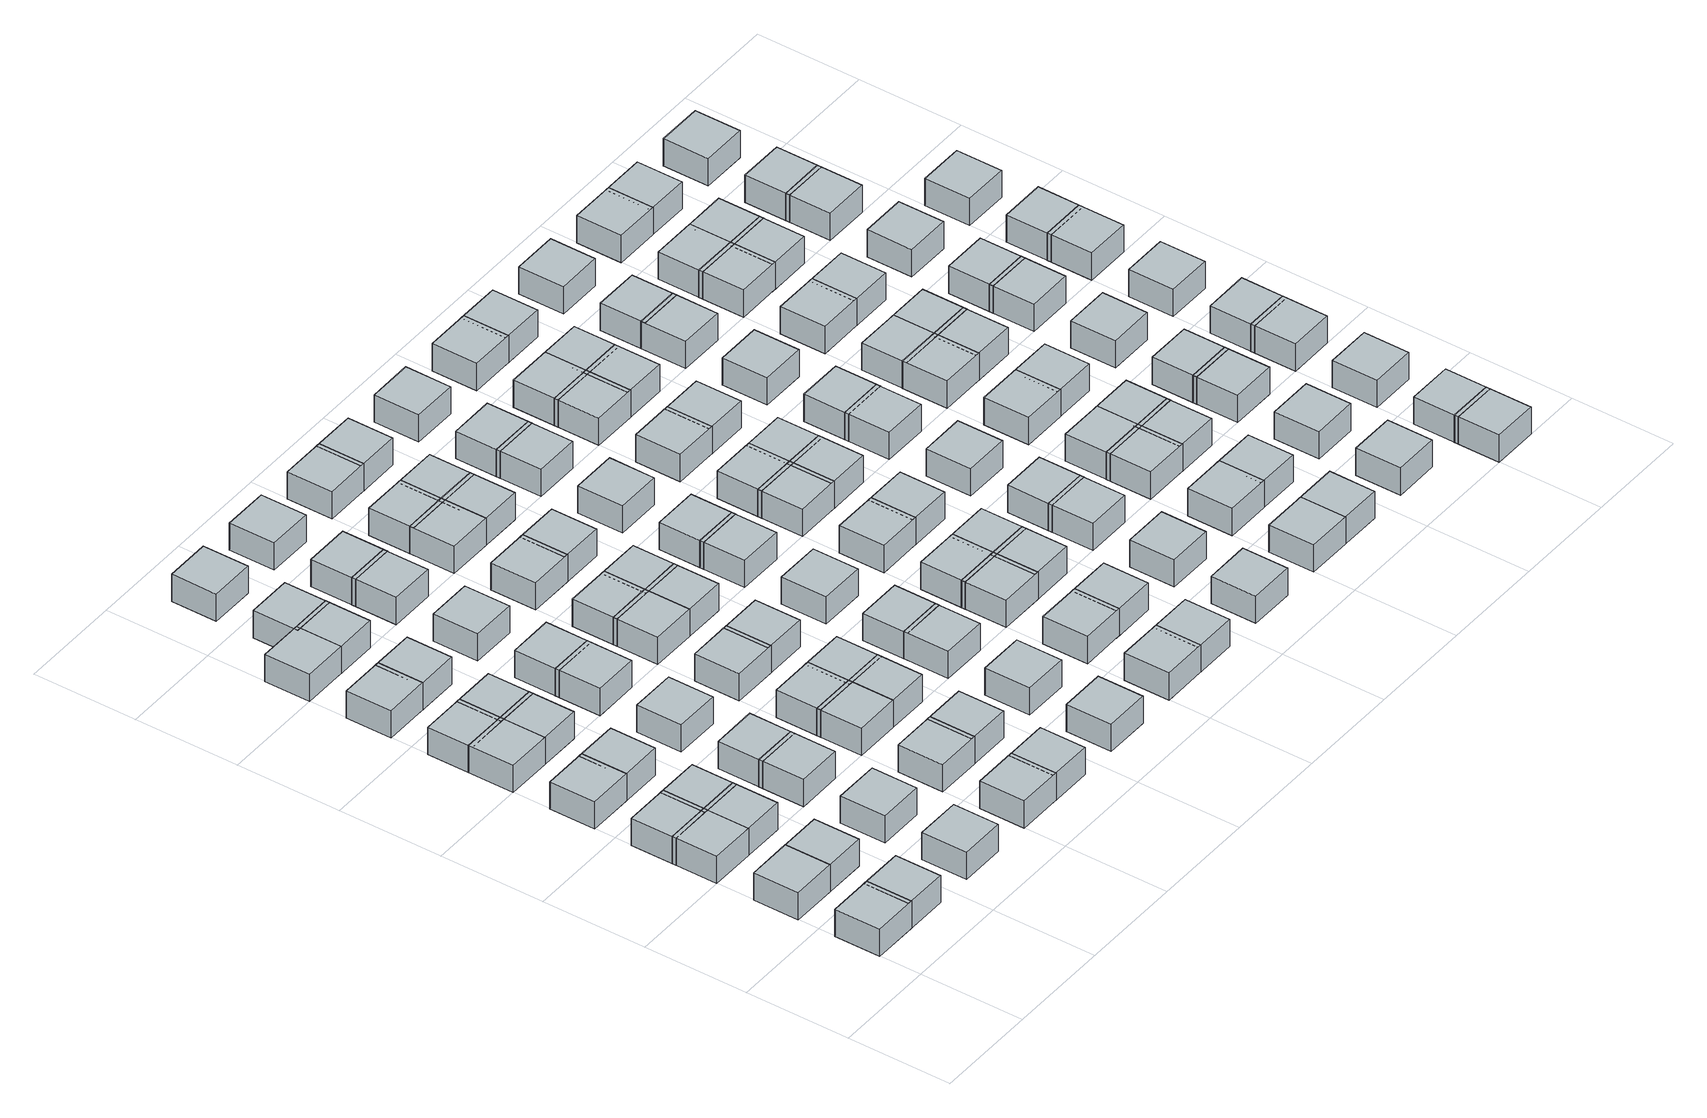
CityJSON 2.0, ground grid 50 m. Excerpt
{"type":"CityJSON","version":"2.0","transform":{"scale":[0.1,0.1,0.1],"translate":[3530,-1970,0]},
"CityObjects":{
"object1":{"type":"GenericCityObject","geometry":[{"type":"Solid","lod":"1","boundaries":[[[[0,1,2,3]],[[4,5,1,0]],[[5,6,2,1]],[[6,7,3,2]],[[7,4,0,3]],[[7,6,5,4]]]]}]},
"object2":{"type":"GenericCityObject","geometry":[{"type":"Solid","lod":"1","boundaries":[[[[8,9,10,11]],[[12,13,9,8]],[[13,14,10,9]],[[14,15,11,10]],[[15,12,8,11]],[[15,14,13,12]]]]}]},
"object3":{"type":"GenericCityObject","geometry":[{"type":"Solid","lod":"1","boundaries":[[[[16,17,18,19]],[[20,21,17,16]],[[21,22,18,17]],[[22,23,19,18]],[[23,20,16,19]],[[23,22,21,20]]]]}]},
"object4":{"type":"GenericCityObject","geometry":[{"type":"Solid","lod":"1","boundaries":[[[[24,25,26,27]],[[28,29,25,24]],[[29,30,26,25]],[[30,31,27,26]],[[31,28,24,27]],[[31,30,29,28]]]]}]},
"object5":{"type":"GenericCityObject","geometry":[{"type":"Solid","lod":"1","boundaries":[[[[32,33,34,35]],[[36,37,33,32]],[[37,38,34,33]],[[38,39,35,34]],[[39,36,32,35]],[[39,38,37,36]]]]}]},
"object6":{"type":"GenericCityObject","geometry":[{"type":"Solid","lod":"1","boundaries":[[[[40,41,42,43]],[[44,45,41,40]],[[45,46,42,41]],[[46,47,43,42]],[[47,44,40,43]],[[47,46,45,44]]]]}]},
"object7":{"type":"GenericCityObject","geometry":[{"type":"Solid","lod":"1","boundaries":[[[[48,49,50,51]],[[52,53,49,48]],[[53,54,50,49]],[[54,55,51,50]],[[55,52,48,51]],[[55,54,53,52]]]]}]},
"object8":{"type":"GenericCityObject","geometry":[{"type":"Solid","lod":"1","boundaries":[[[[56,57,58,59]],[[60,61,57,56]],[[61,62,58,57]],[[62,63,59,58]],[[63,60,56,59]],[[63,62,61,60]]]]}]},
"object9":{"type":"GenericCityObject","geometry":[{"type":"Solid","lod":"1","boundaries":[[[[64,65,66,67]],[[68,69,65,64]],[[69,70,66,65]],[[70,71,67,66]],[[71,68,64,67]],[[71,70,69,68]]]]}]},
"object10":{"type":"GenericCityObject","geometry":[{"type":"Solid","lod":"1","boundaries":[[[[72,73,74,75]],[[76,77,73,72]],[[77,78,74,73]],[[78,79,75,74]],[[79,76,72,75]],[[79,78,77,76]]]]}]},
"object11":{"type":"GenericCityObject","geometry":[{"type":"Solid","lod":"1","boundaries":[[[[80,81,82,83]],[[84,85,81,80]],[[85,86,82,81]],[[86,87,83,82]],[[87,84,80,83]],[[87,86,85,84]]]]}]},
"object12":{"type":"GenericCityObject","geometry":[{"type":"Solid","lod":"1","boundaries":[[[[88,89,90,91]],[[92,93,89,88]],[[93,94,90,89]],[[94,95,91,90]],[[95,92,88,91]],[[95,94,93,92]]]]}]},
"object13":{"type":"GenericCityObject","geometry":[{"type":"Solid","lod":"1","boundaries":[[[[96,97,98,99]],[[100,101,97,96]],[[101,102,98,97]],[[102,103,99,98]],[[103,100,96,99]],[[103,102,101,100]]]]}]},
"object14":{"type":"GenericCityObject","geometry":[{"type":"Solid","lod":"1","boundaries":[[[[104,105,106,107]],[[108,109,105,104]],[[109,110,106,105]],[[110,111,107,106]],[[111,108,104,107]],[[111,110,109,108]]]]}]},
"object15":{"type":"GenericCityObject","geometry":[{"type":"Solid","lod":"1","boundaries":[[[[112,113,114,115]],[[116,117,113,112]],[[117,118,114,113]],[[118,119,115,114]],[[119,116,112,115]],[[119,118,117,116]]]]}]},
"object16":{"type":"GenericCityObject","geometry":[{"type":"Solid","lod":"1","boundaries":[[[[120,121,122,123]],[[124,125,121,120]],[[125,126,122,121]],[[126,127,123,122]],[[127,124,120,123]],[[127,126,125,124]]]]}]},
"object17":{"type":"GenericCityObject","geometry":[{"type":"Solid","lod":"1","boundaries":[[[[128,129,130,131]],[[132,133,129,128]],[[133,134,130,129]],[[134,135,131,130]],[[135,132,128,131]],[[135,134,133,132]]]]}]},
"object18":{"type":"GenericCityObject","geometry":[{"type":"Solid","lod":"1","boundaries":[[[[136,137,138,139]],[[140,141,137,136]],[[141,142,138,137]],[[142,143,139,138]],[[143,140,136,139]],[[143,142,141,140]]]]}]},
"object19":{"type":"GenericCityObject","geometry":[{"type":"Solid","lod":"1","boundaries":[[[[144,145,146,147]],[[148,149,145,144]],[[149,150,146,145]],[[150,151,147,146]],[[151,148,144,147]],[[151,150,149,148]]]]}]},
"object20":{"type":"GenericCityObject","geometry":[{"type":"Solid","lod":"1","boundaries":[[[[152,153,154,155]],[[156,157,153,152]],[[157,158,154,153]],[[158,159,155,154]],[[159,156,152,155]],[[159,158,157,156]]]]}]},
"object21":{"type":"GenericCityObject","geometry":[{"type":"Solid","lod":"1","boundaries":[[[[160,161,162,163]],[[164,165,161,160]],[[165,166,162,161]],[[166,167,163,162]],[[167,164,160,163]],[[167,166,165,164]]]]}]},
"object22":{"type":"GenericCityObject","geometry":[{"type":"Solid","lod":"1","boundaries":[[[[168,169,170,171]],[[172,173,169,168]],[[173,174,170,169]],[[174,175,171,170]],[[175,172,168,171]],[[175,174,173,172]]]]}]},
"object23":{"type":"GenericCityObject","geometry":[{"type":"Solid","lod":"1","boundaries":[[[[176,177,178,179]],[[180,181,177,176]],[[181,182,178,177]],[[182,183,179,178]],[[183,180,176,179]],[[183,182,181,180]]]]}]},
"object24":{"type":"GenericCityObject","geometry":[{"type":"Solid","lod":"1","boundaries":[[[[184,185,186,187]],[[188,189,185,184]],[[189,190,186,185]],[[190,191,187,186]],[[191,188,184,187]],[[191,190,189,188]]]]}]},
"object25":{"type":"GenericCityObject","geometry":[{"type":"Solid","lod":"1","boundaries":[[[[192,193,194,195]],[[196,197,193,192]],[[197,198,194,193]],[[198,199,195,194]],[[199,196,192,195]],[[199,198,197,196]]]]}]},
"object26":{"type":"GenericCityObject","geometry":[{"type":"Solid","lod":"1","boundaries":[[[[200,201,202,203]],[[204,205,201,200]],[[205,206,202,201]],[[206,207,203,202]],[[207,204,200,203]],[[207,206,205,204]]]]}]},
"object27":{"type":"GenericCityObject","geometry":[{"type":"Solid","lod":"1","boundaries":[[[[208,209,210,211]],[[212,213,209,208]],[[213,214,210,209]],[[214,215,211,210]],[[215,212,208,211]],[[215,214,213,212]]]]}]},
"object28":{"type":"GenericCityObject","geometry":[{"type":"Solid","lod":"1","boundaries":[[[[216,217,218,219]],[[220,221,217,216]],[[221,222,218,217]],[[222,223,219,218]],[[223,220,216,219]],[[223,222,221,220]]]]}]},
"object29":{"type":"GenericCityObject","geometry":[{"type":"Solid","lod":"1","boundaries":[[[[224,225,226,227]],[[228,229,225,224]],[[229,230,226,225]],[[230,231,227,226]],[[231,228,224,227]],[[231,230,229,228]]]]}]},
"object30":{"type":"GenericCityObject","geometry":[{"type":"Solid","lod":"1","boundaries":[[[[232,233,234,235]],[[236,237,233,232]],[[237,238,234,233]],[[238,239,235,234]],[[239,236,232,235]],[[239,238,237,236]]]]}]},
"object31":{"type":"GenericCityObject","geometry":[{"type":"Solid","lod":"1","boundaries":[[[[240,241,242,243]],[[244,245,241,240]],[[245,246,242,241]],[[246,247,243,242]],[[247,244,240,243]],[[247,246,245,244]]]]}]},
"object32":{"type":"GenericCityObject","geometry":[{"type":"Solid","lod":"1","boundaries":[[[[248,249,250,251]],[[252,253,249,248]],[[253,254,250,249]],[[254,255,251,250]],[[255,252,248,251]],[[255,254,253,252]]]]}]},
"object33":{"type":"GenericCityObject","geometry":[{"type":"Solid","lod":"1","boundaries":[[[[256,257,258,259]],[[260,261,257,256]],[[261,262,258,257]],[[262,263,259,258]],[[263,260,256,259]],[[263,262,261,260]]]]}]},
"object34":{"type":"GenericCityObject","geometry":[{"type":"Solid","lod":"1","boundaries":[[[[264,265,266,267]],[[268,269,265,264]],[[269,270,266,265]],[[270,271,267,266]],[[271,268,264,267]],[[271,270,269,268]]]]}]},
"object35":{"type":"GenericCityObject","geometry":[{"type":"Solid","lod":"1","boundaries":[[[[272,273,274,275]],[[276,277,273,272]],[[277,278,274,273]],[[278,279,275,274]],[[279,276,272,275]],[[279,278,277,276]]]]}]},
"object36":{"type":"GenericCityObject","geometry":[{"type":"Solid","lod":"1","boundaries":[[[[280,281,282,283]],[[284,285,281,280]],[[285,286,282,281]],[[286,287,283,282]],[[287,284,280,283]],[[287,286,285,284]]]]}]},
"object37":{"type":"GenericCityObject","geometry":[{"type":"Solid","lod":"1","boundaries":[[[[288,289,290,291]],[[292,293,289,288]],[[293,294,290,289]],[[294,295,291,290]],[[295,292,288,291]],[[295,294,293,292]]]]}]},
"object38":{"type":"GenericCityObject","geometry":[{"type":"Solid","lod":"1","boundaries":[[[[296,297,298,299]],[[300,301,297,296]],[[301,302,298,297]],[[302,303,299,298]],[[303,300,296,299]],[[303,302,301,300]]]]}]},
"object39":{"type":"GenericCityObject","geometry":[{"type":"Solid","lod":"1","boundaries":[[[[304,305,306,307]],[[308,309,305,304]],[[309,310,306,305]],[[310,311,307,306]],[[311,308,304,307]],[[311,310,309,308]]]]}]},
"object40":{"type":"GenericCityObject","geometry":[{"type":"Solid","lod":"1","boundaries":[[[[312,313,314,315]],[[316,317,313,312]],[[317,318,314,313]],[[318,319,315,314]],[[319,316,312,315]],[[319,318,317,316]]]]}]},
"object41":{"type":"GenericCityObject","geometry":[{"type":"Solid","lod":"1","boundaries":[[[[320,321,322,323]],[[324,325,321,320]],[[325,326,322,321]],[[326,327,323,322]],[[327,324,320,323]],[[327,326,325,324]]]]}]},
"object42":{"type":"GenericCityObject","geometry":[{"type":"Solid","lod":"1","boundaries":[[[[328,329,330,331]],[[332,333,329,328]],[[333,334,330,329]],[[334,335,331,330]],[[335,332,328,331]],[[335,334,333,332]]]]}]},
"object43":{"type":"GenericCityObject","geometry":[{"type":"Solid","lod":"1","boundaries":[[[[336,337,338,339]],[[340,341,337,336]],[[341,342,338,337]],[[342,343,339,338]],[[343,340,336,339]],[[343,342,341,340]]]]}]},
"object44":{"type":"GenericCityObject","geometry":[{"type":"Solid","lod":"1","boundaries":[[[[344,345,346,347]],[[348,349,345,344]],[[349,350,346,345]],[[350,351,347,346]],[[351,348,344,347]],[[351,350,349,348]]]]}]},
"object45":{"type":"GenericCityObject","geometry":[{"type":"Solid","lod":"1","boundaries":[[[[352,353,354,355]],[[356,357,353,352]],[[357,358,354,353]],[[358,359,355,354]],[[359,356,352,355]],[[359,358,357,356]]]]}]},
"object46":{"type":"GenericCityObject","geometry":[{"type":"Solid","lod":"1","boundaries":[[[[360,361,362,363]],[[364,365,361,360]],[[365,366,362,361]],[[366,367,363,362]],[[367,364,360,363]],[[367,366,365,364]]]]}]},
"object47":{"type":"GenericCityObject","geometry":[{"type":"Solid","lod":"1","boundaries":[[[[368,369,370,371]],[[372,373,369,368]],[[373,374,370,369]],[[374,375,371,370]],[[375,372,368,371]],[[375,374,373,372]]]]}]},
"object48":{"type":"GenericCityObject","geometry":[{"type":"Solid","lod":"1","boundaries":[[[[376,377,378,379]],[[380,381,377,376]],[[381,382,378,377]],[[382,383,379,378]],[[383,380,376,379]],[[383,382,381,380]]]]}]},
"object49":{"type":"GenericCityObject","geometry":[{"type":"Solid","lod":"1","boundaries":[[[[384,385,386,387]],[[388,389,385,384]],[[389,390,386,385]],[[390,391,387,386]],[[391,388,384,387]],[[391,390,389,388]]]]}]},
"object50":{"type":"GenericCityObject","geometry":[{"type":"Solid","lod":"1","boundaries":[[[[392,393,394,395]],[[396,397,393,392]],[[397,398,394,393]],[[398,399,395,394]],[[399,396,392,395]],[[399,398,397,396]]]]}]},
"object51":{"type":"GenericCityObject","geometry":[{"type":"Solid","lod":"1","boundaries":[[[[400,401,402,403]],[[404,405,401,400]],[[405,406,402,401]],[[406,407,403,402]],[[407,404,400,403]],[[407,406,405,404]]]]}]},
"object52":{"type":"GenericCityObject","geometry":[{"type":"Solid","lod":"1","boundaries":[[[[408,409,410,411]],[[412,413,409,408]],[[413,414,410,409]],[[414,415,411,410]],[[415,412,408,411]],[[415,414,413,412]]]]}]},
"object53":{"type":"GenericCityObject","geometry":[{"type":"Solid","lod":"1","boundaries":[[[[416,417,418,419]],[[420,421,417,416]],[[421,422,418,417]],[[422,423,419,418]],[[423,420,416,419]],[[423,422,421,420]]]]}]},
"object54":{"type":"GenericCityObject","geometry":[{"type":"Solid","lod":"1","boundaries":[[[[424,425,426,427]],[[428,429,425,424]],[[429,430,426,425]],[[430,431,427,426]],[[431,428,424,427]],[[431,430,429,428]]]]}]},
"object55":{"type":"GenericCityObject","geometry":[{"type":"Solid","lod":"1","boundaries":[[[[432,433,434,435]],[[436,437,433,432]],[[437,438,434,433]],[[438,439,435,434]],[[439,436,432,435]],[[439,438,437,436]]]]}]},
"object56":{"type":"GenericCityObject","geometry":[{"type":"Solid","lod":"1","boundaries":[[[[440,441,442,443]],[[444,445,441,440]],[[445,446,442,441]],[[446,447,443,442]],[[447,444,440,443]],[[447,446,445,444]]]]}]},
"object57":{"type":"GenericCityObject","geometry":[{"type":"Solid","lod":"1","boundaries":[[[[448,449,450,451]],[[452,453,449,448]],[[453,454,450,449]],[[454,455,451,450]],[[455,452,448,451]],[[455,454,453,452]]]]}]},
"object58":{"type":"GenericCityObject","geometry":[{"type":"Solid","lod":"1","boundaries":[[[[456,457,458,459]],[[460,461,457,456]],[[461,462,458,457]],[[462,463,459,458]],[[463,460,456,459]],[[463,462,461,460]]]]}]},
"object59":{"type":"GenericCityObject","geometry":[{"type":"Solid","lod":"1","boundaries":[[[[464,465,466,467]],[[468,469,465,464]],[[469,470,466,465]],[[470,471,467,466]],[[471,468,464,467]],[[471,470,469,468]]]]}]},
"object60":{"type":"GenericCityObject","geometry":[{"type":"Solid","lod":"1","boundaries":[[[[472,473,474,475]],[[476,477,473,472]],[[477,478,474,473]],[[478,479,475,474]],[[479,476,472,475]],[[479,478,477,476]]]]}]},
"object61":{"type":"GenericCityObject","geometry":[{"type":"Solid","lod":"1","boundaries":[[[[480,481,482,483]],[[484,485,481,480]],[[485,486,482,481]],[[486,487,483,482]],[[487,484,480,483]],[[487,486,485,484]]]]}]},
"object62":{"type":"GenericCityObject","geometry":[{"type":"Solid","lod":"1","boundaries":[[[[488,489,490,491]],[[492,493,489,488]],[[493,494,490,489]],[[494,495,491,490]],[[495,492,488,491]],[[495,494,493,492]]]]}]},
"object63":{"type":"GenericCityObject","geometry":[{"type":"Solid","lod":"1","boundaries":[[[[496,497,498,499]],[[500,501,497,496]],[[501,502,498,497]],[[502,503,499,498]],[[503,500,496,499]],[[503,502,501,500]]]]}]},
"object64":{"type":"GenericCityObject","geometry":[{"type":"Solid","lod":"1","boundaries":[[[[504,505,506,507]],[[508,509,505,504]],[[509,510,506,505]],[[510,511,507,506]],[[511,508,504,507]],[[511,510,509,508]]]]}]},
"object65":{"type":"GenericCityObject","geometry":[{"type":"Solid","lod":"1","boundaries":[[[[512,513,514,515]],[[516,517,513,512]],[[517,518,514,513]],[[518,519,515,514]],[[519,516,512,515]],[[519,518,517,516]]]]}]},
"object66":{"type":"GenericCityObject","geometry":[{"type":"Solid","lod":"1","boundaries":[[[[520,521,522,523]],[[524,525,521,520]],[[525,526,522,521]],[[526,527,523,522]],[[527,524,520,523]],[[527,526,525,524]]]]}]},
"object67":{"type":"GenericCityObject","geometry":[{"type":"Solid","lod":"1","boundaries":[[[[528,529,530,531]],[[532,533,529,528]],[[533,534,530,529]],[[534,535,531,530]],[[535,532,528,531]],[[535,534,533,532]]]]}]},
"object68":{"type":"GenericCityObject","geometry":[{"type":"Solid","lod":"1","boundaries":[[[[536,537,538,539]],[[540,541,537,536]],[[541,542,538,537]],[[542,543,539,538]],[[543,540,536,539]],[[543,542,541,540]]]]}]},
"object69":{"type":"GenericCityObject","geometry":[{"type":"Solid","lod":"1","boundaries":[[[[544,545,546,547]],[[548,549,545,544]],[[549,550,546,545]],[[550,551,547,546]],[[551,548,544,547]],[[551,550,549,548]]]]}]},
"object70":{"type":"GenericCityObject","geometry":[{"type":"Solid","lod":"1","boundaries":[[[[552,553,554,555]],[[556,557,553,552]],[[557,558,554,553]],[[558,559,555,554]],[[559,556,552,555]],[[559,558,557,556]]]]}]},
"object71":{"type":"GenericCityObject","geometry":[{"type":"Solid","lod":"1","boundaries":[[[[560,561,562,563]],[[564,565,561,560]],[[565,566,562,561]],[[566,567,563,562]],[[567,564,560,563]],[[567,566,565,564]]]]}]},
"object72":{"type":"GenericCityObject","geometry":[{"type":"Solid","lod":"1","boundaries":[[[[568,569,570,571]],[[572,573,569,568]],[[573,574,570,569]],[[574,575,571,570]],[[575,572,568,571]],[[575,574,573,572]]]]}]},
"object73":{"type":"GenericCityObject","geometry":[{"type":"Solid","lod":"1","boundaries":[[[[576,577,578,579]],[[580,581,577,576]],[[581,582,578,577]],[[582,583,579,578]],[[583,580,576,579]],[[583,582,581,580]]]]}]},
"object74":{"type":"GenericCityObject","geometry":[{"type":"Solid","lod":"1","boundaries":[[[[584,585,586,587]],[[588,589,585,584]],[[589,590,586,585]],[[590,591,587,586]],[[591,588,584,587]],[[591,590,589,588]]]]}]},
"object75":{"type":"GenericCityObject","geometry":[{"type":"Solid","lod":"1","boundaries":[[[[592,593,594,595]],[[596,597,593,592]],[[597,598,594,593]],[[598,599,595,594]],[[599,596,592,595]],[[599,598,597,596]]]]}]},
"object76":{"type":"GenericCityObject","geometry":[{"type":"Solid","lod":"1","boundaries":[[[[600,601,602,603]],[[604,605,601,600]],[[605,606,602,601]],[[606,607,603,602]],[[607,604,600,603]],[[607,606,605,604]]]]}]},
"object77":{"type":"GenericCityObject","geometry":[{"type":"Solid","lod":"1","boundaries":[[[[608,609,610,611]],[[612,613,609,608]],[[613,614,610,609]],[[614,615,611,610]],[[615,612,608,611]],[[615,614,613,612]]]]}]},
"object78":{"type":"GenericCityObject","geometry":[{"type":"Solid","lod":"1","boundaries":[[[[616,617,618,619]],[[620,621,617,616]],[[621,622,618,617]],[[622,623,619,618]],[[623,620,616,619]],[[623,622,621,620]]]]}]},
"object79":{"type":"GenericCityObject","geometry":[{"type":"Solid","lod":"1","boundaries":[[[[624,625,626,627]],[[628,629,625,624]],[[629,630,626,625]],[[630,631,627,626]],[[631,628,624,627]],[[631,630,629,628]]]]}]},
"object80":{"type":"GenericCityObject","geometry":[{"type":"Solid","lod":"1","boundaries":[[[[632,633,634,635]],[[636,637,633,632]],[[637,638,634,633]],[[638,639,635,634]],[[639,636,632,635]],[[639,638,637,636]]]]}]},
"object81":{"type":"GenericCityObject","geometry":[{"type":"Solid","lod":"1","boundaries":[[[[640,641,642,643]],[[644,645,641,640]],[[645,646,642,641]],[[646,647,643,642]],[[647,644,640,643]],[[647,646,645,644]]]]}]},
"object82":{"type":"GenericCityObject","geometry":[{"type":"Solid","lod":"1","boundaries":[[[[648,649,650,651]],[[652,653,649,648]],[[653,654,650,649]],[[654,655,651,650]],[[655,652,648,651]],[[655,654,653,652]]]]}]},
"object83":{"type":"GenericCityObject","geometry":[{"type":"Solid","lod":"1","boundaries":[[[[656,657,658,659]],[[660,661,657,656]],[[661,662,658,657]],[[662,663,659,658]],[[663,660,656,659]],[[663,662,661,660]]]]}]},
"object84":{"type":"GenericCityObject","geometry":[{"type":"Solid","lod":"1","boundaries":[[[[664,665,666,667]],[[668,669,665,664]],[[669,670,666,665]],[[670,671,667,666]],[[671,668,664,667]],[[671,670,669,668]]]]}]},
"object85":{"type":"GenericCityObject","geometry":[{"type":"Solid","lod":"1","boundaries":[[[[672,673,674,675]],[[676,677,673,672]],[[677,678,674,673]],[[678,679,675,674]],[[679,676,672,675]],[[679,678,677,676]]]]}]},
"object86":{"type":"GenericCityObject","geometry":[{"type":"Solid","lod":"1","boundaries":[[[[680,681,682,683]],[[684,685,681,680]],[[685,686,682,681]],[[686,687,683,682]],[[687,684,680,683]],[[687,686,685,684]]]]}]},
"object87":{"type":"GenericCityObject","geometry":[{"type":"Solid","lod":"1","boundaries":[[[[688,689,690,691]],[[692,693,689,688]],[[693,694,690,689]],[[694,695,691,690]],[[695,692,688,691]],[[695,694,693,692]]]]}]},
"object88":{"type":"GenericCityObject","geometry":[{"type":"Solid","lod":"1","boundaries":[[[[696,697,698,699]],[[700,701,697,696]],[[701,702,698,697]],[[702,703,699,698]],[[703,700,696,699]],[[703,702,701,700]]]]}]},
"object89":{"type":"GenericCityObject","geometry":[{"type":"Solid","lod":"1","boundaries":[[[[704,705,706,707]],[[708,709,705,704]],[[709,710,706,705]],[[710,711,707,706]],[[711,708,704,707]],[[711,710,709,708]]]]}]},
"object90":{"type":"GenericCityObject","geometry":[{"type":"Solid","lod":"1","boundaries":[[[[712,713,714,715]],[[716,717,713,712]],[[717,718,714,713]],[[718,719,715,714]],[[719,716,712,715]],[[719,718,717,716]]]]}]},
"object91":{"type":"GenericCityObject","geometry":[{"type":"Solid","lod":"1","boundaries":[[[[720,721,722,723]],[[724,725,721,720]],[[725,726,722,721]],[[726,727,723,722]],[[727,724,720,723]],[[727,726,725,724]]]]}]},
"object92":{"type":"GenericCityObject","geometry":[{"type":"Solid","lod":"1","boundaries":[[[[728,729,730,731]],[[732,733,729,728]],[[733,734,730,729]],[[734,735,731,730]],[[735,732,728,731]],[[735,734,733,732]]]]}]},
"object93":{"type":"GenericCityObject","geometry":[{"type":"Solid","lod":"1","boundaries":[[[[736,737,738,739]],[[740,741,737,736]],[[741,742,738,737]],[[742,743,739,738]],[[743,740,736,739]],[[743,742,741,740]]]]}]},
"object94":{"type":"GenericCityObject","geometry":[{"type":"Solid","lod":"1","boundaries":[[[[744,745,746,747]],[[748,749,745,744]],[[749,750,746,745]],[[750,751,747,746]],[[751,748,744,747]],[[751,750,749,748]]]]}]},
"object95":{"type":"GenericCityObject","geometry":[{"type":"Solid","lod":"1","boundaries":[[[[752,753,754,755]],[[756,757,753,752]],[[757,758,754,753]],[[758,759,755,754]],[[759,756,752,755]],[[759,758,757,756]]]]}]},
"object96":{"type":"GenericCityObject","geometry":[{"type":"Solid","lod":"1","boundaries":[[[[760,761,762,763]],[[764,765,761,760]],[[765,766,762,761]],[[766,767,763,762]],[[767,764,760,763]],[[767,766,765,764]]]]}]},
"object97":{"type":"GenericCityObject","geometry":[{"type":"Solid","lod":"1","boundaries":[[[[768,769,770,771]],[[772,773,769,768]],[[773,774,770,769]],[[774,775,771,770]],[[775,772,768,771]],[[775,774,773,772]]]]}]},
"object98":{"type":"GenericCityObject","geometry":[{"type":"Solid","lod":"1","boundaries":[[[[776,777,778,779]],[[780,781,777,776]],[[781,782,778,777]],[[782,783,779,778]],[[783,780,776,779]],[[783,782,781,780]]]]}]},
"object99":{"type":"GenericCityObject","geometry":[{"type":"Solid","lod":"1","boundaries":[[[[784,785,786,787]],[[788,789,785,784]],[[789,790,786,785]],[[790,791,787,786]],[[791,788,784,787]],[[791,790,789,788]]]]}]},
"object100":{"type":"GenericCityObject","geometry":[{"type":"Solid","lod":"1","boundaries":[[[[792,793,794,795]],[[796,797,793,792]],[[797,798,794,793]],[[798,799,795,794]],[[799,796,792,795]],[[799,798,797,796]]]]}]},
"object101":{"type":"GenericCityObject","geometry":[{"type":"Solid","lod":"1","boundaries":[[[[800,801,802,803]],[[804,805,801,800]],[[805,806,802,801]],[[806,807,803,802]],[[807,804,800,803]],[[807,806,805,804]]]]}]},
"object102":{"type":"GenericCityObject","geometry":[{"type":"Solid","lod":"1","boundaries":[[[[808,809,810,811]],[[812,813,809,808]],[[813,814,810,809]],[[814,815,811,810]],[[815,812,808,811]],[[815,814,813,812]]]]}]},
"object103":{"type":"GenericCityObject","geometry":[{"type":"Solid","lod":"1","boundaries":[[[[816,817,818,819]],[[820,821,817,816]],[[821,822,818,817]],[[822,823,819,818]],[[823,820,816,819]],[[823,822,821,820]]]]}]},
"object104":{"type":"GenericCityObject","geometry":[{"type":"Solid","lod":"1","boundaries":[[[[824,825,826,827]],[[828,829,825,824]],[[829,830,826,825]],[[830,831,827,826]],[[831,828,824,827]],[[831,830,829,828]]]]}]},
"object105":{"type":"GenericCityObject","geometry":[{"type":"Solid","lod":"1","boundaries":[[[[832,833,834,835]],[[836,837,833,832]],[[837,838,834,833]],[[838,839,835,834]],[[839,836,832,835]],[[839,838,837,836]]]]}]},
"object106":{"type":"GenericCityObject","geometry":[{"type":"Solid","lod":"1","boundaries":[[[[840,841,842,843]],[[844,845,841,840]],[[845,846,842,841]],[[846,847,843,842]],[[847,844,840,843]],[[847,846,845,844]]]]}]},
"object107":{"type":"GenericCityObject","geometry":[{"type":"Solid","lod":"1","boundaries":[[[[848,849,850,851]],[[852,853,849,848]],[[853,854,850,849]],[[854,855,851,850]],[[855,852,848,851]],[[855,854,853,852]]]]}]},
"object108":{"type":"GenericCityObject","geometry":[{"type":"Solid","lod":"1","boundaries":[[[[856,857,858,859]],[[860,861,857,856]],[[861,862,858,857]],[[862,863,859,858]],[[863,860,856,859]],[[863,862,861,860]]]]}]},
"object109":{"type":"GenericCityObject","geometry":[{"type":"Solid","lod":"1","boundaries":[[[[864,865,866,867]],[[868,869,865,864]],[[869,870,866,865]],[[870,871,867,866]],[[871,868,864,867]],[[871,870,869,868]]]]}]},
"object110":{"type":"GenericCityObject","geometry":[{"type":"Solid","lod":"1","boundaries":[[[[872,873,874,875]],[[876,877,873,872]],[[877,878,874,873]],[[878,879,875,874]],[[879,876,872,875]],[[879,878,877,876]]]]}]},
"object111":{"type":"GenericCityObject","geometry":[{"type":"Solid","lod":"1","boundaries":[[[[880,881,882,883]],[[884,885,881,880]],[[885,886,882,881]],[[886,887,883,882]],[[887,884,880,883]],[[887,886,885,884]]]]}]},
"object112":{"type":"GenericCityObject","geometry":[{"type":"Solid","lod":"1","boundaries":[[[[888,889,890,891]],[[892,893,889,888]],[[893,894,890,889]],[[894,895,891,890]],[[895,892,888,891]],[[895,894,893,892]]]]}]},
"object113":{"type":"GenericCityObject","geometry":[{"type":"Solid","lod":"1","boundaries":[[[[896,897,898,899]],[[900,901,897,896]],[[901,902,898,897]],[[902,903,899,898]],[[903,900,896,899]],[[903,902,901,900]]]]}]},
"object114":{"type":"GenericCityObject","geometry":[{"type":"Solid","lod":"1","boundaries":[[[[904,905,906,907]],[[908,909,905,904]],[[909,910,906,905]],[[910,911,907,906]],[[911,908,904,907]],[[911,910,909,908]]]]}]},
"object115":{"type":"GenericCityObject","geometry":[{"type":"Solid","lod":"1","boundaries":[[[[912,913,914,915]],[[916,917,913,912]],[[917,918,914,913]],[[918,919,915,914]],[[919,916,912,915]],[[919,918,917,916]]]]}]},
"object116":{"type":"GenericCityObject","geometry":[{"type":"Solid","lod":"1","boundaries":[[[[920,921,922,923]],[[924,925,921,920]],[[925,926,922,921]],[[926,927,923,922]],[[927,924,920,923]],[[927,926,925,924]]]]}]},
"object117":{"type":"GenericCityObject","geometry":[{"type":"Solid","lod":"1","boundaries":[[[[928,929,930,931]],[[932,933,929,928]],[[933,934,930,929]],[[934,935,931,930]],[[935,932,928,931]],[[935,934,933,932]]]]}]},
"object118":{"type":"GenericCityObject","geometry":[{"type":"Solid","lod":"1","boundaries":[[[[936,937,938,939]],[[940,941,937,936]],[[941,942,938,937]],[[942,943,939,938]],[[943,940,936,939]],[[943,942,941,940]]]]}]},
"object119":{"type":"GenericCityObject","geometry":[{"type":"Solid","lod":"1","boundaries":[[[[944,945,946,947]],[[948,949,945,944]],[[949,950,946,945]],[[950,951,947,946]],[[951,948,944,947]],[[951,950,949,948]]]]}]},
"object120":{"type":"GenericCityObject","geometry":[{"type":"Solid","lod":"1","boundaries":[[[[952,953,954,955]],[[956,957,953,952]],[[957,958,954,953]],[[958,959,955,954]],[[959,956,952,955]],[[959,958,957,956]]]]}]},
"object121":{"type":"GenericCityObject","geometry":[{"type":"Solid","lod":"1","boundaries":[[[[960,961,962,963]],[[964,965,961,960]],[[965,966,962,961]],[[966,967,963,962]],[[967,964,960,963]],[[967,966,965,964]]]]}]},
"object122":{"type":"GenericCityObject","geometry":[{"type":"Solid","lod":"1","boundaries":[[[[968,969,970,971]],[[972,973,969,968]],[[973,974,970,969]],[[974,975,971,970]],[[975,972,968,971]],[[975,974,973,972]]]]}]},
"object123":{"type":"GenericCityObject","geometry":[{"type":"Solid","lod":"1","boundaries":[[[[976,977,978,979]],[[980,981,977,976]],[[981,982,978,977]],[[982,983,979,978]],[[983,980,976,979]],[[983,982,981,980]]]]}]},
"object124":{"type":"GenericCityObject","geometry":[{"type":"Solid","lod":"1","boundaries":[[[[984,985,986,987]],[[988,989,985,984]],[[989,990,986,985]],[[990,991,987,986]],[[991,988,984,987]],[[991,990,989,988]]]]}]},
"object125":{"type":"GenericCityObject","geometry":[{"type":"Solid","lod":"1","boundaries":[[[[992,993,994,995]],[[996,997,993,992]],[[997,998,994,993]],[[998,999,995,994]],[[999,996,992,995]],[[999,998,997,996]]]]}]},
"object126":{"type":"GenericCityObject","geometry":[{"type":"Solid","lod":"1","boundaries":[[[[1000,1001,1002,1003]],[[1004,1005,1001,1000]],[[1005,1006,1002,1001]],[[1006,1007,1003,1002]],[[1007,1004,1000,1003]],[[1007,1006,1005,1004]]]]}]},
"object127":{"type":"GenericCityObject","geometry":[{"type":"Solid","lod":"1","boundaries":[[[[1008,1009,1010,1011]],[[1012,1013,1009,1008]],[[1013,1014,1010,1009]],[[1014,1015,1011,1010]],[[1015,1012,1008,1011]],[[1015,1014,1013,1012]]]]}]},
"object128":{"type":"GenericCityObject","geometry":[{"type":"Solid","lod":"1","boundaries":[[[[1016,1017,1018,1019]],[[1020,1021,1017,1016]],[[1021,1022,1018,1017]],[[1022,1023,1019,1018]],[[1023,1020,1016,1019]],[[1023,1022,1021,1020]]]]}]},
"object129":{"type":"GenericCityObject","geometry":[{"type":"Solid","lod":"1","boundaries":[[[[1024,1025,1026,1027]],[[1028,1029,1025,1024]],[[1029,1030,1026,1025]],[[1030,1031,1027,1026]],[[1031,1028,1024,1027]],[[1031,1030,1029,1028]]]]}]},
"object130":{"type":"GenericCityObject","geometry":[{"type":"Solid","lod":"1","boundaries":[[[[1032,1033,1034,1035]],[[1036,1037,1033,1032]],[[1037,1038,1034,1033]],[[1038,1039,1035,1034]],[[1039,1036,1032,1035]],[[1039,1038,1037,1036]]]]}]},
"object131":{"type":"GenericCityObject","geometry":[{"type":"Solid","lod":"1","boundaries":[[[[1040,1041,1042,1043]],[[1044,1045,1041,1040]],[[1045,1046,1042,1041]],[[1046,1047,1043,1042]],[[1047,1044,1040,1043]],[[1047,1046,1045,1044]]]]}]},
"object132":{"type":"GenericCityObject","geometry":[{"type":"Solid","lod":"1","boundaries":[[[[1048,1049,1050,1051]],[[1052,1053,1049,1048]],[[1053,1054,1050,1049]],[[1054,1055,1051,1050]],[[1055,1052,1048,1051]],[[1055,1054,1053,1052]]]]}]},
"object133":{"type":"GenericCityObject","geometry":[{"type":"Solid","lod":"1","boundaries":[[[[1056,1057,1058,1059]],[[1060,1061,1057,1056]],[[1061,1062,1058,1057]],[[1062,1063,1059,1058]],[[1063,1060,1056,1059]],[[1063,1062,1061,1060]]]]}]},
"object134":{"type":"GenericCityObject","geometry":[{"type":"Solid","lod":"1","boundaries":[[[[1064,1065,1066,1067]],[[1068,1069,1065,1064]],[[1069,1070,1066,1065]],[[1070,1071,1067,1066]],[[1071,1068,1064,1067]],[[1071,1070,1069,1068]]]]}]},
"object135":{"type":"GenericCityObject","geometry":[{"type":"Solid","lod":"1","boundaries":[[[[1072,1073,1074,1075]],[[1076,1077,1073,1072]],[[1077,1078,1074,1073]],[[1078,1079,1075,1074]],[[1079,1076,1072,1075]],[[1079,1078,1077,1076]]]]}]},
"object136":{"type":"GenericCityObject","geometry":[{"type":"Solid","lod":"1","boundaries":[[[[1080,1081,1082,1083]],[[1084,1085,1081,1080]],[[1085,1086,1082,1081]],[[1086,1087,1083,1082]],[[1087,1084,1080,1083]],[[1087,1086,1085,1084]]]]}]},
"object137":{"type":"GenericCityObject","geometry":[{"type":"Solid","lod":"1","boundaries":[[[[1088,1089,1090,1091]],[[1092,1093,1089,1088]],[[1093,1094,1090,1089]],[[1094,1095,1091,1090]],[[1095,1092,1088,1091]],[[1095,1094,1093,1092]]]]}]},
"object138":{"type":"GenericCityObject","geometry":[{"type":"Solid","lod":"1","boundaries":[[[[1096,1097,1098,1099]],[[1100,1101,1097,1096]],[[1101,1102,1098,1097]],[[1102,1103,1099,1098]],[[1103,1100,1096,1099]],[[1103,1102,1101,1100]]]]}]},
"object139":{"type":"GenericCityObject","geometry":[{"type":"Solid","lod":"1","boundaries":[[[[1104,1105,1106,1107]],[[1108,1109,1105,1104]],[[1109,1110,1106,1105]],[[1110,1111,1107,1106]],[[1111,1108,1104,1107]],[[1111,1110,1109,1108]]]]}]}
},
"vertices":[
[0,200,0],[220,200,0],[220,420,0],[0,420,0],[0,200,140],[220,200,140],[220,420,140],[0,420,140],
[0,600,0],[220,600,0],[220,820,0],[0,820,0],[0,600,140],[220,600,140],[220,820,140],[0,820,140],
[200,200,0],[420,200,0],[420,420,0],[200,420,0],[200,200,140],[420,200,140],[420,420,140],[200,420,140],
[0,1000,0],[220,1000,0],[220,1220,0],[0,1220,0],[0,1000,140],[220,1000,140],[220,1220,140],[0,1220,140],
[0,1200,0],[220,1200,0],[220,1420,0],[0,1420,0],[0,1200,140],[220,1200,140],[220,1420,140],[0,1420,140],
[200,600,0],[420,600,0],[420,820,0],[200,820,0],[200,600,140],[420,600,140],[420,820,140],[200,820,140],
[0,1600,0],[220,1600,0],[220,1820,0],[0,1820,0],[0,1600,140],[220,1600,140],[220,1820,140],[0,1820,140],
[200,1000,0],[420,1000,0],[420,1220,0],[200,1220,0],[200,1000,140],[420,1000,140],[420,1220,140],[200,1220,140],
[200,1200,0],[420,1200,0],[420,1420,0],[200,1420,0],[200,1200,140],[420,1200,140],[420,1420,140],[200,1420,140],
[0,2000,0],[220,2000,0],[220,2220,0],[0,2220,0],[0,2000,140],[220,2000,140],[220,2220,140],[0,2220,140],
[0,2200,0],[220,2200,0],[220,2420,0],[0,2420,0],[0,2200,140],[220,2200,140],[220,2420,140],[0,2420,140],
[600,200,0],[820,200,0],[820,420,0],[600,420,0],[600,200,140],[820,200,140],[820,420,140],[600,420,140],
[200,1600,0],[420,1600,0],[420,1820,0],[200,1820,0],[200,1600,140],[420,1600,140],[420,1820,140],[200,1820,140],
[0,2600,0],[220,2600,0],[220,2820,0],[0,2820,0],[0,2600,140],[220,2600,140],[220,2820,140],[0,2820,140],
[600,600,0],[820,600,0],[820,820,0],[600,820,0],[600,600,140],[820,600,140],[820,820,140],[600,820,140],
[200,2000,0],[420,2000,0],[420,2220,0],[200,2220,0],[200,2000,140],[420,2000,140],[420,2220,140],[200,2220,140],
[200,2200,0],[420,2200,0],[420,2420,0],[200,2420,0],[200,2200,140],[420,2200,140],[420,2420,140],[200,2420,140],
[0,3000,0],[220,3000,0],[220,3220,0],[0,3220,0],[0,3000,140],[220,3000,140],[220,3220,140],[0,3220,140],
[600,1000,0],[820,1000,0],[820,1220,0],[600,1220,0],[600,1000,140],[820,1000,140],[820,1220,140],[600,1220,140],
[600,1200,0],[820,1200,0],[820,1420,0],[600,1420,0],[600,1200,140],[820,1200,140],[820,1420,140],[600,1420,140],
[200,2600,0],[420,2600,0],[420,2820,0],[200,2820,0],[200,2600,140],[420,2600,140],[420,2820,140],[200,2820,140],
[1000,200,0],[1220,200,0],[1220,420,0],[1000,420,0],[1000,200,140],[1220,200,140],[1220,420,140],[1000,420,140],
[600,1600,0],[820,1600,0],[820,1820,0],[600,1820,0],[600,1600,140],[820,1600,140],[820,1820,140],[600,1820,140],
[200,3000,0],[420,3000,0],[420,3220,0],[200,3220,0],[200,3000,140],[420,3000,140],[420,3220,140],[200,3220,140],
[200,3200,0],[420,3200,0],[420,3420,0],[200,3420,0],[200,3200,140],[420,3200,140],[420,3420,140],[200,3420,140],
[1000,600,0],[1220,600,0],[1220,820,0],[1000,820,0],[1000,600,140],[1220,600,140],[1220,820,140],[1000,820,140],
[600,2000,0],[820,2000,0],[820,2220,0],[600,2220,0],[600,2000,140],[820,2000,140],[820,2220,140],[600,2220,140],
[600,2200,0],[820,2200,0],[820,2420,0],[600,2420,0],[600,2200,140],[820,2200,140],[820,2420,140],[600,2420,140],
[1200,200,0],[1420,200,0],[1420,420,0],[1200,420,0],[1200,200,140],[1420,200,140],[1420,420,140],[1200,420,140],
[200,3600,0],[420,3600,0],[420,3820,0],[200,3820,0],[200,3600,140],[420,3600,140],[420,3820,140],[200,3820,140],
[1000,1000,0],[1220,1000,0],[1220,1220,0],[1000,1220,0],[1000,1000,140],[1220,1000,140],[1220,1220,140],[1000,1220,140],
[1000,1200,0],[1220,1200,0],[1220,1420,0],[1000,1420,0],[1000,1200,140],[1220,1200,140],[1220,1420,140],[1000,1420,140],
[600,2600,0],[820,2600,0],[820,2820,0],[600,2820,0],[600,2600,140],[820,2600,140],[820,2820,140],[600,2820,140],
[1200,600,0],[1420,600,0],[1420,820,0],[1200,820,0],[1200,600,140],[1420,600,140],[1420,820,140],[1200,820,140],
[1000,1600,0],[1220,1600,0],[1220,1820,0],[1000,1820,0],[1000,1600,140],[1220,1600,140],[1220,1820,140],[1000,1820,140],
[600,3000,0],[820,3000,0],[820,3220,0],[600,3220,0],[600,3000,140],[820,3000,140],[820,3220,140],[600,3220,140],
[1200,1000,0],[1420,1000,0],[1420,1220,0],[1200,1220,0],[1200,1000,140],[1420,1000,140],[1420,1220,140],[1200,1220,140],
[600,3200,0],[820,3200,0],[820,3420,0],[600,3420,0],[600,3200,140],[820,3200,140],[820,3420,140],[600,3420,140],
[1200,1200,0],[1420,1200,0],[1420,1420,0],[1200,1420,0],[1200,1200,140],[1420,1200,140],[1420,1420,140],[1200,1420,140],
[1000,2000,0],[1220,2000,0],[1220,2220,0],[1000,2220,0],[1000,2000,140],[1220,2000,140],[1220,2220,140],[1000,2220,140],
[1000,2200,0],[1220,2200,0],[1220,2420,0],[1000,2420,0],[1000,2200,140],[1220,2200,140],[1220,2420,140],[1000,2420,140],
[1600,200,0],[1820,200,0],[1820,420,0],[1600,420,0],[1600,200,140],[1820,200,140],[1820,420,140],[1600,420,140],
[600,3600,0],[820,3600,0],[820,3820,0],[600,3820,0],[600,3600,140],[820,3600,140],[820,3820,140],[600,3820,140],
[1200,1600,0],[1420,1600,0],[1420,1820,0],[1200,1820,0],[1200,1600,140],[1420,1600,140],[1420,1820,140],[1200,1820,140],
[1000,2600,0],[1220,2600,0],[1220,2820,0],[1000,2820,0],[1000,2600,140],[1220,2600,140],[1220,2820,140],[1000,2820,140],
[1600,600,0],[1820,600,0],[1820,820,0],[1600,820,0],[1600,600,140],[1820,600,140],[1820,820,140],[1600,820,140],
[1200,2000,0],[1420,2000,0],[1420,2220,0],[1200,2220,0],[1200,2000,140],[1420,2000,140],[1420,2220,140],[1200,2220,140],
[1200,2200,0],[1420,2200,0],[1420,2420,0],[1200,2420,0],[1200,2200,140],[1420,2200,140],[1420,2420,140],[1200,2420,140],
[1000,3000,0],[1220,3000,0],[1220,3220,0],[1000,3220,0],[1000,3000,140],[1220,3000,140],[1220,3220,140],[1000,3220,140],
[1600,1000,0],[1820,1000,0],[1820,1220,0],[1600,1220,0],[1600,1000,140],[1820,1000,140],[1820,1220,140],[1600,1220,140],
[1000,3200,0],[1220,3200,0],[1220,3420,0],[1000,3420,0],[1000,3200,140],[1220,3200,140],[1220,3420,140],[1000,3420,140],
[1600,1200,0],[1820,1200,0],[1820,1420,0],[1600,1420,0],[1600,1200,140],[1820,1200,140],[1820,1420,140],[1600,1420,140],
[1200,2600,0],[1420,2600,0],[1420,2820,0],[1200,2820,0],[1200,2600,140],[1420,2600,140],[1420,2820,140],[1200,2820,140],
[2000,200,0],[2220,200,0],[2220,420,0],[2000,420,0],[2000,200,140],[2220,200,140],[2220,420,140],[2000,420,140],
[1000,3600,0],[1220,3600,0],[1220,3820,0],[1000,3820,0],[1000,3600,140],[1220,3600,140],[1220,3820,140],[1000,3820,140],
[1600,1600,0],[1820,1600,0],[1820,1820,0],[1600,1820,0],[1600,1600,140],[1820,1600,140],[1820,1820,140],[1600,1820,140],
[1200,3000,0],[1420,3000,0],[1420,3220,0],[1200,3220,0],[1200,3000,140],[1420,3000,140],[1420,3220,140],[1200,3220,140],
[1200,3200,0],[1420,3200,0],[1420,3420,0],[1200,3420,0],[1200,3200,140],[1420,3200,140],[1420,3420,140],[1200,3420,140],
[2000,600,0],[2220,600,0],[2220,820,0],[2000,820,0],[2000,600,140],[2220,600,140],[2220,820,140],[2000,820,140],
[1600,2000,0],[1820,2000,0],[1820,2220,0],[1600,2220,0],[1600,2000,140],[1820,2000,140],[1820,2220,140],[1600,2220,140],
[1600,2200,0],[1820,2200,0],[1820,2420,0],[1600,2420,0],[1600,2200,140],[1820,2200,140],[1820,2420,140],[1600,2420,140],
[2200,200,0],[2420,200,0],[2420,420,0],[2200,420,0],[2200,200,140],[2420,200,140],[2420,420,140],[2200,420,140],
[1200,3600,0],[1420,3600,0],[1420,3820,0],[1200,3820,0],[1200,3600,140],[1420,3600,140],[1420,3820,140],[1200,3820,140],
[2000,1000,0],[2220,1000,0],[2220,1220,0],[2000,1220,0],[2000,1000,140],[2220,1000,140],[2220,1220,140],[2000,1220,140],
[2000,1200,0],[2220,1200,0],[2220,1420,0],[2000,1420,0],[2000,1200,140],[2220,1200,140],[2220,1420,140],[2000,1420,140],
[1600,2600,0],[1820,2600,0],[1820,2820,0],[1600,2820,0],[1600,2600,140],[1820,2600,140],[1820,2820,140],[1600,2820,140],
[2200,600,0],[2420,600,0],[2420,820,0],[2200,820,0],[2200,600,140],[2420,600,140],[2420,820,140],[2200,820,140],
[2000,1600,0],[2220,1600,0],[2220,1820,0],[2000,1820,0],[2000,1600,140],[2220,1600,140],[2220,1820,140],[2000,1820,140],
[1600,3000,0],[1820,3000,0],[1820,3220,0],[1600,3220,0],[1600,3000,140],[1820,3000,140],[1820,3220,140],[1600,3220,140],
[2200,1000,0],[2420,1000,0],[2420,1220,0],[2200,1220,0],[2200,1000,140],[2420,1000,140],[2420,1220,140],[2200,1220,140],
[1600,3200,0],[1820,3200,0],[1820,3420,0],[1600,3420,0],[1600,3200,140],[1820,3200,140],[1820,3420,140],[1600,3420,140],
[2200,1200,0],[2420,1200,0],[2420,1420,0],[2200,1420,0],[2200,1200,140],[2420,1200,140],[2420,1420,140],[2200,1420,140],
[2000,2000,0],[2220,2000,0],[2220,2220,0],[2000,2220,0],[2000,2000,140],[2220,2000,140],[2220,2220,140],[2000,2220,140],
[2000,2200,0],[2220,2200,0],[2220,2420,0],[2000,2420,0],[2000,2200,140],[2220,2200,140],[2220,2420,140],[2000,2420,140],
[2600,200,0],[2820,200,0],[2820,420,0],[2600,420,0],[2600,200,140],[2820,200,140],[2820,420,140],[2600,420,140],
[1600,3600,0],[1820,3600,0],[1820,3820,0],[1600,3820,0],[1600,3600,140],[1820,3600,140],[1820,3820,140],[1600,3820,140],
[2200,1600,0],[2420,1600,0],[2420,1820,0],[2200,1820,0],[2200,1600,140],[2420,1600,140],[2420,1820,140],[2200,1820,140],
[2000,2600,0],[2220,2600,0],[2220,2820,0],[2000,2820,0],[2000,2600,140],[2220,2600,140],[2220,2820,140],[2000,2820,140],
[2600,600,0],[2820,600,0],[2820,820,0],[2600,820,0],[2600,600,140],[2820,600,140],[2820,820,140],[2600,820,140],
[2200,2000,0],[2420,2000,0],[2420,2220,0],[2200,2220,0],[2200,2000,140],[2420,2000,140],[2420,2220,140],[2200,2220,140],
[2200,2200,0],[2420,2200,0],[2420,2420,0],[2200,2420,0],[2200,2200,140],[2420,2200,140],[2420,2420,140],[2200,2420,140],
[2000,3000,0],[2220,3000,0],[2220,3220,0],[2000,3220,0],[2000,3000,140],[2220,3000,140],[2220,3220,140],[2000,3220,140],
[2600,1000,0],[2820,1000,0],[2820,1220,0],[2600,1220,0],[2600,1000,140],[2820,1000,140],[2820,1220,140],[2600,1220,140],
[2000,3200,0],[2220,3200,0],[2220,3420,0],[2000,3420,0],[2000,3200,140],[2220,3200,140],[2220,3420,140],[2000,3420,140],
[2600,1200,0],[2820,1200,0],[2820,1420,0],[2600,1420,0],[2600,1200,140],[2820,1200,140],[2820,1420,140],[2600,1420,140],
[2200,2600,0],[2420,2600,0],[2420,2820,0],[2200,2820,0],[2200,2600,140],[2420,2600,140],[2420,2820,140],[2200,2820,140],
[3000,200,0],[3220,200,0],[3220,420,0],[3000,420,0],[3000,200,140],[3220,200,140],[3220,420,140],[3000,420,140],
[2000,3600,0],[2220,3600,0],[2220,3820,0],[2000,3820,0],[2000,3600,140],[2220,3600,140],[2220,3820,140],[2000,3820,140],
[2600,1600,0],[2820,1600,0],[2820,1820,0],[2600,1820,0],[2600,1600,140],[2820,1600,140],[2820,1820,140],[2600,1820,140],
[2200,3000,0],[2420,3000,0],[2420,3220,0],[2200,3220,0],[2200,3000,140],[2420,3000,140],[2420,3220,140],[2200,3220,140],
[2200,3200,0],[2420,3200,0],[2420,3420,0],[2200,3420,0],[2200,3200,140],[2420,3200,140],[2420,3420,140],[2200,3420,140],
[3000,600,0],[3220,600,0],[3220,820,0],[3000,820,0],[3000,600,140],[3220,600,140],[3220,820,140],[3000,820,140],
[2600,2000,0],[2820,2000,0],[2820,2220,0],[2600,2220,0],[2600,2000,140],[2820,2000,140],[2820,2220,140],[2600,2220,140],
[2600,2200,0],[2820,2200,0],[2820,2420,0],[2600,2420,0],[2600,2200,140],[2820,2200,140],[2820,2420,140],[2600,2420,140],
[3200,200,0],[3420,200,0],[3420,420,0],[3200,420,0],[3200,200,140],[3420,200,140],[3420,420,140],[3200,420,140],
[2200,3600,0],[2420,3600,0],[2420,3820,0],[2200,3820,0],[2200,3600,140],[2420,3600,140],[2420,3820,140],[2200,3820,140],
[3000,1000,0],[3220,1000,0],[3220,1220,0],[3000,1220,0],[3000,1000,140],[3220,1000,140],[3220,1220,140],[3000,1220,140],
[3000,1200,0],[3220,1200,0],[3220,1420,0],[3000,1420,0],[3000,1200,140],[3220,1200,140],[3220,1420,140],[3000,1420,140],
[2600,2600,0],[2820,2600,0],[2820,2820,0],[2600,2820,0],[2600,2600,140],[2820,2600,140],[2820,2820,140],[2600,2820,140],
[3200,600,0],[3420,600,0],[3420,820,0],[3200,820,0],[3200,600,140],[3420,600,140],[3420,820,140],[3200,820,140],
[3000,1600,0],[3220,1600,0],[3220,1820,0],[3000,1820,0],[3000,1600,140],[3220,1600,140],[3220,1820,140],[3000,1820,140],
[2600,3000,0],[2820,3000,0],[2820,3220,0],[2600,3220,0],[2600,3000,140],[2820,3000,140],[2820,3220,140],[2600,3220,140],
[3200,1000,0],[3420,1000,0],[3420,1220,0],[3200,1220,0],[3200,1000,140],[3420,1000,140],[3420,1220,140],[3200,1220,140],
[2600,3200,0],[2820,3200,0],[2820,3420,0],[2600,3420,0],[2600,3200,140],[2820,3200,140],[2820,3420,140],[2600,3420,140],
[3200,1200,0],[3420,1200,0],[3420,1420,0],[3200,1420,0],[3200,1200,140],[3420,1200,140],[3420,1420,140],[3200,1420,140],
[3000,2000,0],[3220,2000,0],[3220,2220,0],[3000,2220,0],[3000,2000,140],[3220,2000,140],[3220,2220,140],[3000,2220,140],
[3000,2200,0],[3220,2200,0],[3220,2420,0],[3000,2420,0],[3000,2200,140],[3220,2200,140],[3220,2420,140],[3000,2420,140],
[3600,200,0],[3820,200,0],[3820,420,0],[3600,420,0],[3600,200,140],[3820,200,140],[3820,420,140],[3600,420,140],
[2600,3600,0],[2820,3600,0],[2820,3820,0],[2600,3820,0],[2600,3600,140],[2820,3600,140],[2820,3820,140],[2600,3820,140],
[3200,1600,0],[3420,1600,0],[3420,1820,0],[3200,1820,0],[3200,1600,140],[3420,1600,140],[3420,1820,140],[3200,1820,140],
[3000,2600,0],[3220,2600,0],[3220,2820,0],[3000,2820,0],[3000,2600,140],[3220,2600,140],[3220,2820,140],[3000,2820,140],
[3600,600,0],[3820,600,0],[3820,820,0],[3600,820,0],[3600,600,140],[3820,600,140],[3820,820,140],[3600,820,140],
[3200,2000,0],[3420,2000,0],[3420,2220,0],[3200,2220,0],[3200,2000,140],[3420,2000,140],[3420,2220,140],[3200,2220,140],
[3200,2200,0],[3420,2200,0],[3420,2420,0],[3200,2420,0],[3200,2200,140],[3420,2200,140],[3420,2420,140],[3200,2420,140],
[3000,3000,0],[3220,3000,0],[3220,3220,0],[3000,3220,0],[3000,3000,140],[3220,3000,140],[3220,3220,140],[3000,3220,140],
[3600,1000,0],[3820,1000,0],[3820,1220,0],[3600,1220,0],[3600,1000,140],[3820,1000,140],[3820,1220,140],[3600,1220,140],
[3000,3200,0],[3220,3200,0],[3220,3420,0],[3000,3420,0],[3000,3200,140],[3220,3200,140],[3220,3420,140],[3000,3420,140],
[3600,1200,0],[3820,1200,0],[3820,1420,0],[3600,1420,0],[3600,1200,140],[3820,1200,140],[3820,1420,140],[3600,1420,140],
[3200,2600,0],[3420,2600,0],[3420,2820,0],[3200,2820,0],[3200,2600,140],[3420,2600,140],[3420,2820,140],[3200,2820,140],
[4000,0,0],[4220,0,0],[4220,220,0],[4000,220,0],[4000,0,140],[4220,0,140],[4220,220,140],[4000,220,140],
[4000,200,0],[4220,200,0],[4220,420,0],[4000,420,0],[4000,200,140],[4220,200,140],[4220,420,140],[4000,420,140],
[3000,3600,0],[3220,3600,0],[3220,3820,0],[3000,3820,0],[3000,3600,140],[3220,3600,140],[3220,3820,140],[3000,3820,140],
[3600,1600,0],[3820,1600,0],[3820,1820,0],[3600,1820,0],[3600,1600,140],[3820,1600,140],[3820,1820,140],[3600,1820,140],
[3200,3000,0],[3420,3000,0],[3420,3220,0],[3200,3220,0],[3200,3000,140],[3420,3000,140],[3420,3220,140],[3200,3220,140],
[3200,3200,0],[3420,3200,0],[3420,3420,0],[3200,3420,0],[3200,3200,140],[3420,3200,140],[3420,3420,140],[3200,3420,140],
[4000,600,0],[4220,600,0],[4220,820,0],[4000,820,0],[4000,600,140],[4220,600,140],[4220,820,140],[4000,820,140],
[3600,2000,0],[3820,2000,0],[3820,2220,0],[3600,2220,0],[3600,2000,140],[3820,2000,140],[3820,2220,140],[3600,2220,140],
[3600,2200,0],[3820,2200,0],[3820,2420,0],[3600,2420,0],[3600,2200,140],[3820,2200,140],[3820,2420,140],[3600,2420,140],
[3200,3600,0],[3420,3600,0],[3420,3820,0],[3200,3820,0],[3200,3600,140],[3420,3600,140],[3420,3820,140],[3200,3820,140],
[4000,1000,0],[4220,1000,0],[4220,1220,0],[4000,1220,0],[4000,1000,140],[4220,1000,140],[4220,1220,140],[4000,1220,140],
[4000,1200,0],[4220,1200,0],[4220,1420,0],[4000,1420,0],[4000,1200,140],[4220,1200,140],[4220,1420,140],[4000,1420,140],
[3600,2600,0],[3820,2600,0],[3820,2820,0],[3600,2820,0],[3600,2600,140],[3820,2600,140],[3820,2820,140],[3600,2820,140],
[4000,1600,0],[4220,1600,0],[4220,1820,0],[4000,1820,0],[4000,1600,140],[4220,1600,140],[4220,1820,140],[4000,1820,140],
[3600,3000,0],[3820,3000,0],[3820,3220,0],[3600,3220,0],[3600,3000,140],[3820,3000,140],[3820,3220,140],[3600,3220,140],
[3600,3200,0],[3820,3200,0],[3820,3420,0],[3600,3420,0],[3600,3200,140],[3820,3200,140],[3820,3420,140],[3600,3420,140],
[4000,2000,0],[4220,2000,0],[4220,2220,0],[4000,2220,0],[4000,2000,140],[4220,2000,140],[4220,2220,140],[4000,2220,140],
[4000,2200,0],[4220,2200,0],[4220,2420,0],[4000,2420,0],[4000,2200,140],[4220,2200,140],[4220,2420,140],[4000,2420,140],
[3600,3600,0],[3820,3600,0],[3820,3820,0],[3600,3820,0],[3600,3600,140],[3820,3600,140],[3820,3820,140],[3600,3820,140],
[4000,2600,0],[4220,2600,0],[4220,2820,0],[4000,2820,0],[4000,2600,140],[4220,2600,140],[4220,2820,140],[4000,2820,140]
]}
